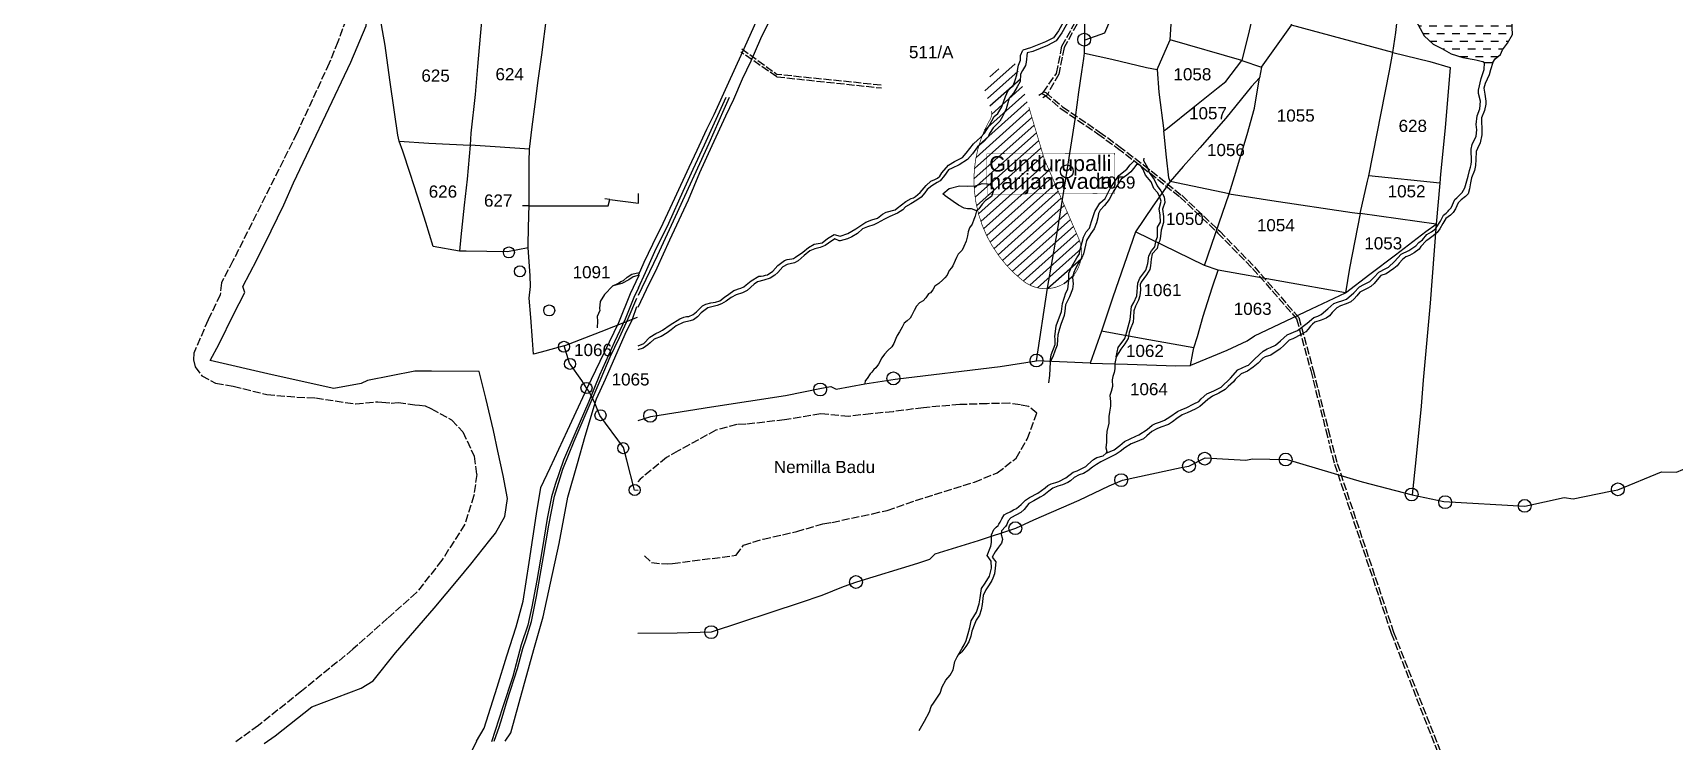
# Model space of a CAD drawing. Header units: inches. Extents: x 345243 to 353865, y 1570500 to 1582700.
# Drawn here: x 347186 to 349648, y 1575443 to 1576505 of the extents above; entities that cross this region are included whole.
import ezdxf

# ---------------------------------------------------------------- set-up
doc = ezdxf.new("R2010")
doc.units = ezdxf.units.IN
doc.header["$MEASUREMENT"] = 0
doc.linetypes.add('ACAD_ISO02W100', pattern=[15, 12, -3])
for name, color, linetype in [('CARTTRACK', 30, 'ACAD_ISO02W100'), ('PLATS', 6, 'Continuous'), ('PLOTNO', 7, 'Continuous'), ('STREAM', 4, 'Continuous'), ('Tank', 17, 'Continuous'), ('TEXT', 7, 'Continuous'), ('VILLAGE', 30, 'Continuous'), ('VILLAGE BOUNDRY', 7, 'Continuous')]:
    doc.layers.add(name, color=color, linetype=linetype)
doc.styles.add('ARIAL', font='arial.ttf')
doc.styles.get("Standard").update_dxf_attribs({"font": 'arial.ttf'})

msp = doc.modelspace()

# ---------------------------------------------------------------- hatches: boundary and pattern name
at = {"layer": 'STREAM', "extrusion": (-5.60022e-05, 4.64757e-06, 1)}
h = msp.add_hatch(dxfattribs=at)
h.set_pattern_fill('DASH', color=256, scale=92.5656864, angle=0.0805146889, style=0)
edge = h.paths.add_edge_path()
edge.add_line((349363.1, 1576460.7), (349375.8, 1576460.6))
edge.add_line((349375.8, 1576460.6), (349379.2, 1576466.3))
edge.add_line((349379.2, 1576466.3), (349387.2, 1576472.8))
edge.add_line((349387.2, 1576472.8), (349390, 1576480))
edge.add_line((349390, 1576480), (349397.8, 1576489.6))
edge.add_line((349397.8, 1576489.6), (349404.9, 1576503))
edge.add_line((349404.9, 1576503), (349404.5, 1576513.4))
edge.add_line((349404.5, 1576513.4), (349403.4, 1576539.2))
edge.add_line((349403.4, 1576539.2), (349394.3, 1576565.8))
edge.add_line((349394.3, 1576565.8), (349377.8, 1576582.4))
edge.add_line((349377.8, 1576582.4), (349367.3, 1576585.8))
edge.add_line((349367.3, 1576585.8), (349357, 1576592.7))
edge.add_line((349357, 1576592.7), (349322.8, 1576606.4))
edge.add_line((349322.8, 1576606.4), (349303.8, 1576610.4))
edge.add_line((349303.8, 1576610.4), (349292.7, 1576614.9))
edge.add_line((349292.7, 1576614.9), (349287.1, 1576617.1))
edge.add_line((349287.1, 1576617.1), (349281.7, 1576617.5))
edge.add_line((349281.7, 1576617.5), (349278.1, 1576615.8))
edge.add_line((349278.1, 1576615.8), (349256.3, 1576595.9))
edge.add_line((349256.3, 1576595.9), (349250.3, 1576572.7))
edge.add_line((349250.3, 1576572.7), (349255.7, 1576538.1))
edge.add_line((349255.7, 1576538.1), (349260.7, 1576522.7))
edge.add_line((349260.7, 1576522.7), (349272.6, 1576500.7))
edge.add_line((349272.6, 1576500.7), (349286, 1576488.5))
edge.add_line((349286, 1576488.5), (349299.1, 1576481.6))
edge.add_line((349299.1, 1576481.6), (349313.1, 1576473.6))
edge.add_line((349313.1, 1576473.6), (349330.4, 1576468.2))
edge.add_line((349330.4, 1576468.2), (349344.8, 1576465.9))
edge.add_line((349344.8, 1576465.9), (349347.4, 1576465.1))
edge.add_line((349347.4, 1576465.1), (349352.3, 1576464.4))
edge.add_line((349352.3, 1576464.4), (349358.1, 1576463))
edge.add_line((349358.1, 1576463), (349360.8, 1576462.1))
edge.add_line((349360.8, 1576462.1), (349362.9, 1576460.8))
edge.add_line((349362.9, 1576460.8), (349362.9, 1576460.5))
at = {"layer": 'VILLAGE', "extrusion": (5.72554e-05, 0.000105696, 1)}
h = msp.add_hatch(dxfattribs=at)
h.set_pattern_fill('ANSI31', color=1, scale=87.273479, angle=-3.2395, style=0)
h.set_pattern_definition([(41.7605029, (2880.485, -25461.457), (-7.26571805, 8.13754612), [])])
h.paths.add_polyline_path([(348671.6, 1576133.1, -0.232687), (348597.4, 1576285.9, -0.124618), (348619.7, 1576371.9, 0.190824), (348624, 1576388.3), (348613.8, 1576418.9, -0.327937), (348645, 1576455.3), (348660.5, 1576458.9), (348677.5, 1576400.8), (348703, 1576315.9), (348754.4, 1576197.3, -0.776812)])

# ---------------------------------------------------------------- linework, layer by layer
at = {"layer": 'CARTTRACK', "extrusion": (5.72554e-05, 0.000105696, 1)}
for p, q in [((349138.2, 1575860, -70.5), (349129.5, 1575893, -70.5)), ((349142.1, 1575861.1, -70.5), (349133.4, 1575894, -70.5)), ((349227.4, 1575606.1, -70.4), (349142, 1575861.3, -70.5)), ((349223.5, 1575604.8, -70.4), (349138.2, 1575860, -70.5)), ((349293.7, 1575426, -70.4), (349223.5, 1575604.8, -70.4)), ((349297.5, 1575427.5, -70.4), (349227.3, 1575606.3, -70.4))]:
    msp.add_line(p, q, dxfattribs=at)
at = {"layer": 'CARTTRACK', "extrusion": (-5.60022e-05, 4.64757e-06, 1), "elevation": -12.1}
for points in [[(346446.6, 1575857), (346508.7, 1575878.9), (346536.6, 1575886.8), (346561.5, 1575898.2), (346619.9, 1575918.7), (346639.9, 1575934.2), (346669, 1575967.5), (346692.8, 1575994.8), (346725.7, 1576031), (346736, 1576050.7), (346742.8, 1576061), (346771.3, 1576096.9), (346782.5, 1576116.3), (346794.6, 1576145.3), (346812.8, 1576197.6), (346836.6, 1576258.6), (346840.4, 1576269.3), (346851, 1576298.8), (346871.5, 1576330.5), (346921.8, 1576402.5), (346975.9, 1576471.3), (347006.7, 1576510.5), (347034.8, 1576547.3), (347067.5, 1576599.2), (347092.2, 1576650.2), (347101.6, 1576725.3), (347094.6, 1576756.3), (347091.5, 1576777.9), (347097.2, 1576786), (347105, 1576793.8), (347131.6, 1576813.3), (347184.2, 1576831.6), (347265, 1576847.9), (347325.9, 1576851.8), (347348.3, 1576855.4), (347372.2, 1576855.7), (347386.3, 1576855.9), (347395.1, 1576854.5), (347405.3, 1576851.7), (347423.2, 1576848.5), (347454.7, 1576837.6), (347482.5, 1576826.7), (347545, 1576793.9), (347604.2, 1576755.5), (347633.9, 1576713.1), (347644.7, 1576691.1), (347656.2, 1576639.6), (347665, 1576567.4), (347661, 1576539.2), (347643.6, 1576492), (347630.4, 1576459.6), (347582, 1576354.6), (347486.2, 1576163.3), (347468.8, 1576130.6), (347467, 1576112.6), (347449, 1576074.9), (347427.7, 1576025.2), (347427.1, 1576014.9), (347429.7, 1576004.7), (347439.5, 1575991.1), (347460, 1575979.9), (347486.7, 1575975.6), (347537.1, 1575963), (347581.9, 1575959.2), (347610, 1575957.9), (347670, 1575949), (347703.3, 1575952.3), (347709.6, 1575951.7), (347723.6, 1575950.3), (347733.8, 1575951.2), (347759.1, 1575947.4), (347766, 1575946.9), (347774.3, 1575946), (347783.2, 1575942), (347814.2, 1575925), (347830.8, 1575907.2), (347848.1, 1575870.6), (347851.8, 1575843), (347847.5, 1575811.7), (347833.9, 1575768.5), (347799.5, 1575714.6), (347761.5, 1575666.1), (347718.2, 1575627.6), (347666.2, 1575581.1), (347588.9, 1575518.1), (347524.3, 1575466.8), (347490.3, 1575442.2)], [(348103.2, 1575721.3), (348114.1, 1575711), (348137.2, 1575709), (348145.3, 1575709.9), (348241, 1575722), (348251.7, 1575737.1), (348281.3, 1575746.3), (348331.6, 1575757.6), (348370.7, 1575769.4), (348384.5, 1575771.3), (348445.3, 1575784.3), (348467.5, 1575789.3), (348524.2, 1575808.8), (348598.3, 1575831.8), (348632.1, 1575845.5), (348660.8, 1575867.7), (348677.4, 1575896.3), (348691.7, 1575934.9), (348679.9, 1575945.2), (348667.1, 1575947.4), (348650.6, 1575949.9), (348617.5, 1575949.3), (348576.4, 1575947.9), (348521.9, 1575943.3), (348476.1, 1575937.3), (348442.7, 1575934.2), (348409.7, 1575930.3), (348367.8, 1575933.9), (348313.6, 1575925.1), (348255.6, 1575918.4), (348242, 1575918.3), (348210.6, 1575909.6), (348153.7, 1575878.4), (348136.6, 1575868.6), (348096.9, 1575836), (348093.3, 1575832.4)]]:
    msp.add_lwpolyline(points, dxfattribs=at)
at = {"layer": 'CARTTRACK', "extrusion": (5.72554e-05, 0.000105696, 1), "elevation": 116.1}
for points in [[(348694.6, 1576411.6), (348701.4, 1576416), (348721.3, 1576444.5), (348729.4, 1576485.2), (348748.9, 1576520.2), (348769.2, 1576559.7), (348781.9, 1576698.6), (348777.8, 1576735), (348782.1, 1576780.6)], [(348785, 1576779.8), (348781.6, 1576734.9), (348786.4, 1576698.3), (348771.5, 1576558.9), (348752.1, 1576518.6), (348732.8, 1576483.3), (348724.6, 1576443.2), (348707.1, 1576411.8), (348700.7, 1576407.6)], [(348301.8, 1576439.4), (348248, 1576476.5)], [(348301.8, 1576439.4), (348248, 1576476.5)], [(348249.2, 1576481.4), (348302.5, 1576442.8)], [(348249.2, 1576481.4), (348302.5, 1576442.8)], [(348698.7, 1576414.3), (348703.4, 1576412.4), (348728.1, 1576391.4), (348783.4, 1576354), (348812.7, 1576332.4), (348849.4, 1576304.6), (348906.6, 1576259), (348963.4, 1576205.1), (349015.3, 1576152.2), (349081.3, 1576076.6), (349102.5, 1575998.9), (349125.1, 1575909.8), (349129.5, 1575893)], [(348698.7, 1576414.3), (348703.4, 1576412.4), (348728.1, 1576391.4), (348783.4, 1576354), (348812.7, 1576332.4), (348849.4, 1576304.6), (348906.6, 1576259), (348963.4, 1576205.1), (349015.3, 1576152.2), (349081.3, 1576076.6), (349102.5, 1575998.9), (349125.1, 1575909.8), (349129.5, 1575893)], [(348702.1, 1576417), (348705.3, 1576415.6), (348730.3, 1576394.4), (348785.5, 1576357), (348814.9, 1576335.4), (348851.7, 1576307.6), (348909, 1576261.8), (348966, 1576207.8), (349018, 1576154.7), (349084.7, 1576078.4), (349106.1, 1575999.8), (349128.7, 1575910.8), (349133.4, 1575893)], [(348702.1, 1576417), (348705.3, 1576415.6), (348730.3, 1576394.4), (348785.5, 1576357), (348814.9, 1576335.4), (348851.7, 1576307.6), (348909, 1576261.8), (348966, 1576207.8), (349018, 1576154.7), (349084.7, 1576078.4), (349106.1, 1575999.8), (349128.7, 1575910.8), (349133.4, 1575893)]]:
    msp.add_lwpolyline(points, dxfattribs=at)
at = {"layer": 'CARTTRACK', "extrusion": (-2.01796e-05, -5.6368e-05, 1)}
for points, elevation in [([(348301.8, 1576439.4), (348458.6, 1576422.7)], -166.4), ([(348301.8, 1576439.4), (348458.6, 1576422.7)], -166.4), ([(348458.4, 1576426.8), (348302.5, 1576442.8)], -95.5), ([(348458.4, 1576426.8), (348302.5, 1576442.8)], -95.5)]:
    msp.add_lwpolyline(points, dxfattribs=dict(at, elevation=elevation))
at = {"layer": 'PLATS', "color": 0, "extrusion": (-5.60022e-05, 4.64757e-06, 1)}
for points, elevation in [([(349533.1, 1578347.2), (349528.4, 1578342.2), (349516.7, 1578327.2), (349503.8, 1578310.8), (349488.5, 1578292.3), (349470.7, 1578269.5), (349434.3, 1578221.9), (349395.8, 1578162.5), (349357, 1578100), (349336.6, 1578070.4), (349320.5, 1578043.3), (349294.3, 1578003.2), (349255.9, 1577948.7), (349246.9, 1577936.3), (349222.2, 1577904), (349198.9, 1577872.4), (349163.3, 1577834.3), (349143.7, 1577805.6), (349119.6, 1577771.8), (349099.4, 1577741.6), (349078.6, 1577717.4), (349075.6, 1577707.4), (349061.3, 1577679.2), (349039.3, 1577653.1), (349016.3, 1577624.3), (348990.7, 1577591.9), (348971.5, 1577565.5), (348955.4, 1577544.9), (348937.4, 1577521.8), (348920.1, 1577499.4), (348912.3, 1577488.6), (348891.4, 1577456.9), (348869.4, 1577425.9), (348853.5, 1577403.2), (348842.7, 1577386.5), (348798.1, 1577321.1), (348783.4, 1577299.3), (348771.2, 1577285.1), (348750.1, 1577259.9), (348738.6, 1577246.9), (348719.7, 1577225.2), (348693.8, 1577195), (348681.5, 1577180.9), (348670.3, 1577165.5), (348653.8, 1577139.8), (348643.7, 1577124.3), (348632, 1577107.3), (348610.9, 1577085.2), (348585.5, 1577057.7), (348572, 1577020.5), (348569.7, 1577013.4), (348537.8, 1576972.1), (348512.8, 1576935.3), (348485.3, 1576895.2), (348464.8, 1576864.5), (348446.9, 1576822.6), (348428.9, 1576783), (348416, 1576752.9), (348409.5, 1576747.5), (348391.4, 1576706.5), (348377.4, 1576676.6), (348359.3, 1576657.9), (348329, 1576605.9), (348315.8, 1576578.6), (348301.6, 1576547.5), (348289.3, 1576520.8), (348277.4, 1576496.1), (348262.9, 1576462.9), (348249.9, 1576435.7), (348236.7, 1576405.4), (348225.1, 1576380.2), (348204.6, 1576335.7), (348185.9, 1576295.4), (348168.7, 1576254.4), (348154.8, 1576224.3), (348140.9, 1576194.3), (348121.9, 1576152.4), (348105.9, 1576119.8), (348093.4, 1576093.7)], -12.1), ([(348094.3, 1576142.2), (348103.1, 1576161.3), (348116.1, 1576188.4), (348131.2, 1576220), (348148.8, 1576257.4), (348170.2, 1576304), (348182.3, 1576329.4), (348197.1, 1576360.9), (348208.1, 1576382.9), (348229.9, 1576431.3), (348248.3, 1576472), (348272.9, 1576526.2), (348290.8, 1576566.7), (348306, 1576599), (348329.9, 1576637.7), (348347.5, 1576674), (348364.8, 1576708.8), (348382.7, 1576744.8), (348398.5, 1576777.6), (348411.5, 1576805.2), (348426.9, 1576828.9), (348437.7, 1576852.3), (348455.9, 1576891.2), (348472.9, 1576924.9), (348486.6, 1576955.3), (348498.7, 1576981.3), (348520.6, 1577018.6), (348561.1, 1577064.5), (348609.8, 1577124.2), (348635.4, 1577157.1), (348659.5, 1577188), (348692.7, 1577232.3), (348726.3, 1577274.5), (348752, 1577310.2), (348778.1, 1577344.8), (348804.5, 1577379.7), (348813.4, 1577392.3), (348827.4, 1577411.5), (348844.6, 1577435.9), (348863.9, 1577460.4), (348900.1, 1577508.6), (348916.1, 1577530), (348945.3, 1577568), (348969.1, 1577600.9), (348995.1, 1577635), (349018.3, 1577666.6), (349045.2, 1577701.9), (349063.2, 1577725.2), (349073.3, 1577745.2), (349092, 1577767.4), (349130.5, 1577823.1), (349140.4, 1577839.5), (349174.8, 1577886.1), (349196.9, 1577917.6), (349216.4, 1577944.3), (349234.5, 1577967.5), (349249.1, 1577987), (349262.3, 1578003.4), (349286.7, 1578036.1), (349294, 1578047.8), (349313.1, 1578074), (349331.6, 1578098.5), (349334.1, 1578103.8), (349353.9, 1578137.3), (349361, 1578150.5), (349375.7, 1578173.2), (349383.4, 1578187.3), (349399.1, 1578210.7), (349423.8, 1578248), (349447.4, 1578266.4), (349457.4, 1578276), (349471, 1578294.2), (349486.8, 1578316.5), (349503.2, 1578338.1), (349511.3, 1578348.7)], -12.1), ([(347532.8, 1575439.7), (347549.5, 1575451.5), (347604.5, 1575494.7), (347678.7, 1575522.6), (347696.5, 1575533.8), (347729.9, 1575575.6), (347788.2, 1575642.8), (347823.8, 1575685.9), (347842.9, 1575708.9), (347871.6, 1575744.9), (347879.9, 1575755.3), (347894.1, 1575780.1), (347898, 1575807.3), (347891.5, 1575841.4), (347883.5, 1575877.9), (347876.7, 1575909), (347865.2, 1575957.5), (347855.6, 1575997.6), (347784, 1575998.3), (347759.1, 1575998.2), (347688.2, 1575984), (347678.6, 1575979.5), (347637.5, 1575972.3), (347545.1, 1575992.4), (347452, 1576013.9), (347465.3, 1576039.1), (347487.2, 1576083), (347504, 1576116.2), (347501, 1576125.2), (347522, 1576164.9), (347543.3, 1576208.5), (347562.3, 1576247.5), (347577.2, 1576280.5), (347605.8, 1576341.3), (347625.7, 1576382.3), (347662.8, 1576461.5), (347685.8, 1576515.7), (347691.9, 1576568.4), (347696, 1576617.5), (347700.4, 1576663.7), (347687.6, 1576689.3), (347683.2, 1576694.1), (347663, 1576742.6), (347615.3, 1576773.3), (347621.1, 1576786), (347530.7, 1576819.2), (347510.9, 1576829), (347454.4, 1576851.5), (347382.3, 1576879.4), (347303.2, 1576865.8), (347221.9, 1576851.8), (347119, 1576819.9), (347114.1, 1576813), (347069.8, 1576800), (347063.7, 1576799.4)], -12.1), ([(349296.1, 1576279.7), (349290.5, 1576218.5), (349281.7, 1576100), (349271.4, 1575984.6), (349268.2, 1575945.8), (349260, 1575865.2), (349254.7, 1575812.8), (349302, 1575802.5), (349423.5, 1575795.7), (349482.8, 1575808.5), (349495.9, 1575806.9), (349552.3, 1575818.4), (349563.1, 1575820.3), (349628.6, 1575847.2), (349651.2, 1575846.5), (349698.6, 1575866.7), (349776.5, 1575906.1), (349854.5, 1575945.1), (349935.7, 1575986.1), (350019.8, 1575971.3), (350065.8, 1576056.9), (350121.1, 1576138.5), (350136.7, 1576160.2), (350199.4, 1576263), (350245.5, 1576337.6), (350256.8, 1576356), (350276.3, 1576374.1), (350307.7, 1576424.6), (350324.9, 1576454.8), (350339.1, 1576478.9), (350353.9, 1576507.6), (350385.4, 1576560), (350392.5, 1576571), (350417, 1576603.4), (350427.6, 1576671.7), (350441.1, 1576759.1)], -12.1), ([(347735.4, 1576343.1), (347733.3, 1576352.1), (347728.5, 1576386.4), (347721.7, 1576434.9), (347714.5, 1576486.1), (347706.4, 1576531.2), (347702, 1576555.8), (347766.2, 1576564.4), (347832, 1576569.7), (347863.2, 1576572.4), (347859.4, 1576597.4), (347849.8, 1576659.4), (347794, 1576663.3), (347792, 1576663.4), (347791.5, 1576687.8), (347733.3, 1576698.3), (347713.6, 1576677.4), (347700.4, 1576663.7), (347701.9, 1576660.9), (347733.9, 1576645.1), (347742.1, 1576610.1), (347743.1, 1576606.3), (347766.2, 1576564.4)], -12.1), ([(348093.8, 1575924.2), (348113, 1575930.2), (348204.1, 1575944.4), (348314.9, 1575961.8), (348368.7, 1575972.4), (348382.8, 1575975.2), (348390.9, 1575971.3), (348433.7, 1575979), (348479.2, 1575986), (348636.7, 1576005.3), (348691.5, 1576013.7), (348708, 1576122.5), (348722.7, 1576208.4), (348732.3, 1576267.7), (348737.1, 1576298.8), (348749.6, 1576378.6), (348754.9, 1576416.2), (348759.3, 1576446.9), (348762.4, 1576466.9), (348763.2, 1576474.8), (348764, 1576494.5), (348764.3, 1576545.6), (348764.6, 1576572.8), (348765.2, 1576597.1), (348765.3, 1576603.9), (348775.5, 1576611.7), (348792.9, 1576642.3), (348805.3, 1576632.7), (348804.2, 1576621), (348835.3, 1576607.8), (348845.4, 1576647.7), (348816.1, 1576655.1), (348792.9, 1576642.3)], -12.1), ([(348999.4, 1576464), (349028.5, 1576454), (349073.7, 1576516.7), (349072.7, 1576563.7), (349073.6, 1576602.7), (349018.4, 1576607.7), (348957.6, 1576623.1), (348901.6, 1576638.6)], -12.1), ([(348763.2, 1576474.8), (348804.3, 1576465.6), (348856.4, 1576453.4), (348872.2, 1576450.1), (348887.5, 1576485.7), (348891.5, 1576494.9), (348894.8, 1576541.9), (348896, 1576571.4), (348897.5, 1576592.3), (348869.7, 1576602.1), (348846.6, 1576605.3), (348835.3, 1576607.8)], -12.1), ([(348835.3, 1576607.8), (348828.2, 1576588.1), (348812.8, 1576550.3), (348793.2, 1576504.7), (348764, 1576494.5)], -12.1), ([(347930.7, 1576331), (347935.1, 1576364.6), (347939.4, 1576398.3), (347944, 1576433.7), (347949.6, 1576472.1), (347956.7, 1576531.1), (347960.3, 1576561.8), (347962.1, 1576576.7), (347933.8, 1576575.7), (347863.2, 1576572.4), (347857, 1576500.5), (347853.1, 1576454.6), (347849.5, 1576412.7), (347843, 1576354.7), (347841.7, 1576337)], -12.1), ([(348897.5, 1576592.3), (348942.8, 1576581), (349022.1, 1576560.9), (349010.1, 1576508.3), (348999.4, 1576464), (348891.5, 1576494.9)], -12.1), ([(349225.8, 1576475.7), (349230, 1576505.8), (349238.3, 1576577.5), (349250.7, 1576574.3)], -12.1), ([(349176.6, 1576234.2), (349187.9, 1576283.1), (349189.8, 1576290.8), (349220.7, 1576448.1), (349225.8, 1576475.7), (349073.7, 1576516.7)], -12.1), ([(349028.5, 1576454), (349025.5, 1576437.6), (349013.5, 1576424.6), (348975.2, 1576377.5), (348936.1, 1576332.9), (348911.4, 1576305), (348891.6, 1576282.5), (348865.9, 1576245.3), (348839.8, 1576206.8), (348805.8, 1576109), (348788.6, 1576057.8), (348771.6, 1576010.1), (348691.5, 1576013.7)], -12.1), ([(348872.2, 1576450.1), (348874.9, 1576416.4), (348882, 1576358.6), (348887.6, 1576362.6), (348926.3, 1576393.1), (348963.8, 1576423.5), (348975, 1576432.5), (348999.4, 1576464)], -12.1), ([(349225.8, 1576475.7), (349281.2, 1576462.1), (349311.8, 1576453.5), (349304, 1576363.1), (349297.3, 1576293.3), (349296.1, 1576279.7), (349189.8, 1576290.8)], -12.1), ([(348980.2, 1576264.1), (348988.2, 1576289.9), (349007.3, 1576353), (349018.2, 1576392.4), (349025.5, 1576437.6)], -12.1), ([(348943.4, 1576156.7), (348970.2, 1576235.1), (348980.2, 1576264.1), (348891.6, 1576282.5), (348889.8, 1576288), (348886.3, 1576318.7), (348882, 1576358.6)], -12.1), ([(347982.7, 1576035.8), (347948.4, 1576026.7), (347936.8, 1576023.6), (347935.4, 1576044.7), (347932.7, 1576078.3), (347930.6, 1576107.5), (347932.4, 1576124.8), (347931.7, 1576141.7), (347929.1, 1576183.2), (347897.9, 1576176.8), (347835.8, 1576177.8), (347825.8, 1576178.1), (347786.7, 1576185.2), (347775.5, 1576220.8), (347762.8, 1576260.2), (347751.9, 1576294.2), (347741.1, 1576327.9), (347735.4, 1576343.1), (347779.8, 1576340), (347841.7, 1576337), (347837.5, 1576286.1), (347833, 1576246.8), (347827.9, 1576199.6), (347825.8, 1576178.1)], -12.1), ([(347930.2, 1576245.7), (347930.4, 1576269.8), (347930.5, 1576312.2), (347930.7, 1576330.9), (347879.3, 1576334.3), (347841.7, 1576337)], -12.1), ([(347930.2, 1576245.7), (347974.4, 1576245.9), (348033.3, 1576245.7), (348048.8, 1576245.7), (348051.4, 1576255.3), (348043.7, 1576256.3)], -12.1), ([(348051.4, 1576255.3), (348094.2, 1576249.7), (348094.6, 1576264.3)], -12.1), ([(348980.2, 1576264.1), (349044, 1576253.9), (349164.9, 1576235.7), (349176.6, 1576234.2), (349160.9, 1576152.3), (349154.6, 1576115.6), (348963.5, 1576149.3)], -12.1), ([(347929.1, 1576183.2), (347928.9, 1576189.3), (347929.9, 1576232.3), (347930.2, 1576245.7), (347920.6, 1576245.9)], -12.1), ([(349154.6, 1576115.6), (349191.3, 1576143.5), (349229.8, 1576172.6), (349275.3, 1576207.4), (349290.5, 1576218.5), (349176.6, 1576234.2)], -12.1), ([(348927.2, 1576032.9), (348932.7, 1576050.1), (348941.4, 1576080.4), (348954.7, 1576123), (348963.5, 1576149.3), (348943.4, 1576156.7), (348839.8, 1576206.8)], -12.1), ([(348082.6, 1576114.5), (348095.6, 1576141.8)], -12.1), ([(347851.5, 1575443.6), (347863.1, 1575463), (347882.3, 1575524.3), (347897, 1575571.1), (347910.7, 1575614.9), (347921.6, 1575653.4), (347930.5, 1575711.1), (347941.6, 1575784.3), (347947.8, 1575823.5), (347961.8, 1575853.3), (347987.8, 1575908.9), (348004.3, 1575944.5), (348017.3, 1575972.6), (348036.7, 1576013.1), (348064.7, 1576070.8), (348082.6, 1576114.5)], -12.1), ([(348922.5, 1576007), (348977, 1576029.6), (349007.2, 1576043.7), (349018.2, 1576051.1), (349103.8, 1576091.4), (349154.6, 1576115.6)], -12.1), ([(347894.6, 1575443.2), (347902.8, 1575455.8), (347915.3, 1575501.3), (347937.6, 1575580.9), (347951.4, 1575629.9), (347962.5, 1575680.3), (347975.4, 1575739.9), (347988.6, 1575809.3), (348002.8, 1575859.8), (348014.4, 1575900.7), (348028.4, 1575946.9), (348031.4, 1575956.8), (348044.7, 1575986.2), (348074.6, 1576053.4), (348085.4, 1576076.1), (348092.1, 1576094.9)], -12.1), ([(348094, 1575819.1), (348088.3, 1575819.8), (348076.7, 1575864.8), (348071.7, 1575883.6), (348036.6, 1575931.4), (348028.6, 1575951.5), (348019.9, 1575967.9), (348017, 1575972.1), (348009.3, 1575984.1), (347991, 1576010.2), (347982.7, 1576035.8), (348038.4, 1576057.3), (348092.9, 1576079.2)], -12.1), ([(348771.6, 1576010.1), (348827.8, 1576008.7), (348900.3, 1576006.3), (348922.4, 1576006.5), (348925.9, 1576025.6), (348927.2, 1576032.9), (348851.4, 1576046.7), (348788.6, 1576057.8)], -12.1), ([(350023.8, 1575983.6), (350063.1, 1575978.5), (350151, 1575969.7), (350257.6, 1575957.2), (350263.2, 1575957.4), (350279.8, 1575964.3), (350341.7, 1575956.9), (350348.8, 1575957.5), (350393.1, 1575952.4), (350512, 1575925), (350616.4, 1575896.8), (350701.9, 1575855.5), (350759.2, 1575829.3), (350871.2, 1575784.4), (350895.4, 1575774.5), (350914.9, 1575761), (350927.3, 1575754.4), (350977.3, 1575717.9), (351019.2, 1575689.2), (351023.9, 1575674.4), (351021.3, 1575662.9), (351043.6, 1575598.6), (351065.9, 1575526.2), (351077.5, 1575486.5), (351093.2, 1575431.6), (351116.7, 1575348.3), (351123.6, 1575321), (351146.6, 1575217.3), (351128.8, 1575165.1), (351049.4, 1575175.1), (350931.3, 1575188.3), (350920.5, 1575200.5), (350903.6, 1575202.1), (350878.2, 1575200.7), (350732.9, 1575220.7), (350606.9, 1575238.1), (350384.8, 1575272.7), (350273.7, 1575285), (350252.1, 1575281.2), (350222.3, 1575285), (350061.8, 1575297.6), (349986.9, 1575304.3), (349927.9, 1575309.6), (349841.8, 1575310.5), (349694.5, 1575309.1), (349647.4, 1575308.8), (349621.4, 1575296.4), (349540.9, 1575297.3), (349491.7, 1575298.3), (349491.7, 1575298.3), (349457.2, 1575305.4), (349435.9, 1575308.4), (349336.8, 1575321.7), (349235.5, 1575314.2), (349217, 1575312.8), (349210.1, 1575256.7), (349210.2, 1575246.8), (349220.4, 1575194.8), (349227.6, 1575161.3), (349230.9, 1575148.2)], -6.5), ([(348093.2, 1575605.3), (348152.4, 1575605.7), (348203.7, 1575607.2), (348337.3, 1575651.4), (348369.7, 1575662.1), (348401.9, 1575675.1), (348422, 1575682.3), (348513.3, 1575710.1), (348531.3, 1575716), (348539.1, 1575724.2), (348604.2, 1575744.4), (348660.5, 1575762.8), (348687.3, 1575775.2), (348755.5, 1575804.8), (348800.5, 1575826.1), (348820, 1575834.6), (348908.1, 1575853.4), (348919.6, 1575855.8), (348944.1, 1575867.9), (349005, 1575864.7), (349015, 1575866.6), (349067, 1575865.5), (349179.9, 1575832.1), (349254.7, 1575812.8)], -12.1)]:
    msp.add_lwpolyline(points, dxfattribs=dict(at, elevation=elevation))
at = {"layer": 'PLATS', "color": 0, "extrusion": (-2.01796e-05, -5.6368e-05, 1), "elevation": -95.8}
msp.add_lwpolyline([(347851.5, 1575443.6), (347727.5, 1575191)], dxfattribs=at)
at = {"layer": 'PLATS', "color": 0, "extrusion": (-5.60022e-05, 4.64757e-06, 1)}
for centre, radius in [((348762.8, 1576495.1, -12.1), 9.64), ((348736.8, 1576297.5, -12.1), 9.64), ((347900, 1576176, -12.1), 8.27), ((347916.5, 1576147.8, -12.1), 8.27), ((347960.5, 1576089.1, -12.1), 8.27), ((347982.6, 1576034.6, -12.1), 8.27), ((347991.6, 1576009, -12.1), 8.27), ((348691.2, 1576014, -12.1), 9.64), ((348476.7, 1575987.2, -12.1), 9.64), ((348016.4, 1575972.9, -12.1), 8.27), ((348366.9, 1575970.6, -12.1), 9.64), ((348037.4, 1575932, -12.1), 8.27), ((348111.9, 1575931.2, -12.1), 9.64), ((348071.5, 1575882.6, -12.1), 8.27), ((348919.9, 1575856, -12.1), 9.64), ((348943.5, 1575866.8, -12.1), 9.64), ((349064.9, 1575865.6, -12.1), 9.64), ((348818.3, 1575834.7, -12.1), 9.64), ((348088.7, 1575819.9, -12.1), 8.27), ((349253.8, 1575813.2, -12.1), 9.64), ((349563.2, 1575820.8, -12.1), 9.64), ((349304.1, 1575801.6, -12.1), 9.64), ((349423.4, 1575796.1, -12.1), 9.64), ((348659.5, 1575762.6, -12.1), 9.64), ((348420.5, 1575681.9, -12.1), 9.64), ((348203.4, 1575606.8, -12.1), 9.64)]:
    msp.add_circle(centre, radius, dxfattribs=at)
at = {"layer": 'PLOTNO', "color": 1, "extrusion": (-5.60022e-05, 4.64757e-06, 1), "elevation": -12.1}
for points in [[(348230.6, 1576408.1), (348222.5, 1576390.4), (348199.8, 1576339.5), (348149.2, 1576229.4), (348122.2, 1576171.2), (348094.1, 1576111.5)], [(348094.2, 1576122.9), (348104.7, 1576145.9), (348119.1, 1576177.5), (348139.7, 1576219.7), (348161.6, 1576267.8), (348176.6, 1576300.7), (348193.3, 1576337.4), (348225.9, 1576408.9)], [(348094.2, 1576122.9), (348087.5, 1576108.4), (348074.4, 1576075.9), (348058.4, 1576041.9), (348035.8, 1575991.9), (348019.8, 1575952.8), (347998.7, 1575903.9), (347982, 1575864.4), (347969.3, 1575828.2), (347964, 1575809.6), (347957.6, 1575777), (347949.7, 1575730.8), (347941.8, 1575684.1), (347934.3, 1575644.6), (347928.3, 1575617.4), (347918.6, 1575587.6), (347905.7, 1575540.4), (347890.4, 1575493.2), (347874, 1575442.4)], [(347877.9, 1575443.4), (347880.7, 1575451.7), (347885.4, 1575464.4), (347890, 1575478.7), (347897.6, 1575504.2), (347912.8, 1575552.1), (347920.9, 1575582.2), (347926, 1575596.6), (347933.7, 1575622.8), (347941.5, 1575660.4), (347946.7, 1575691.8), (347951.7, 1575720), (347959.7, 1575767.2), (347968.2, 1575810.5), (347980.7, 1575851.3), (347998.1, 1575893.3), (348015.8, 1575935.1), (348038.5, 1575987.8), (348052, 1576019.3), (348065.9, 1576048.3), (348079, 1576077.2), (348092, 1576107.6)]]:
    msp.add_lwpolyline(points, dxfattribs=at)
at = {"layer": 'STREAM', "extrusion": (-2.01796e-05, -5.6368e-05, 1), "elevation": -95.8}
for points in [[(348705.7, 1576635.4), (348719.3, 1576623.6), (348733.9, 1576617.1), (348740.3, 1576614), (348745.6, 1576609), (348750.1, 1576604.8), (348753, 1576598.4), (348755.2, 1576592), (348755.4, 1576583.1), (348747.2, 1576553.2), (348739, 1576534.3), (348724.2, 1576508.4), (348716.9, 1576497.7), (348704.9, 1576491.7), (348682.3, 1576482.9), (348670.6, 1576479.5)], [(348716.3, 1576634.2), (348722.6, 1576628.7), (348736.4, 1576622.5), (348743.8, 1576619), (348749.7, 1576613.4), (348755, 1576608.3), (348758.6, 1576600.6), (348761.1, 1576593.1), (348761.4, 1576582.4), (348752.9, 1576551.2), (348744.4, 1576531.6), (348729.3, 1576505.3), (348720.9, 1576493.1), (348707.7, 1576486.4), (348685.7, 1576477.2), (348677.2, 1576475.3)]]:
    msp.add_lwpolyline(points, dxfattribs=at)
at = {"layer": 'STREAM', "extrusion": (-5.60022e-05, 4.64757e-06, 1), "elevation": -12.1}
for points in [[(349363.1, 1576460.7), (349375.8, 1576460.6), (349375.8, 1576460.6), (349379.2, 1576466.3), (349387.2, 1576472.8), (349390, 1576480), (349397.8, 1576489.6), (349404.9, 1576503), (349404.5, 1576513.4), (349403.4, 1576539.2), (349394.3, 1576565.8), (349377.8, 1576582.4), (349367.3, 1576585.8), (349357, 1576592.7), (349322.8, 1576606.4), (349303.8, 1576610.4), (349292.7, 1576614.9), (349287.1, 1576617.1), (349281.7, 1576617.5), (349278.1, 1576615.8), (349256.3, 1576595.9), (349250.3, 1576572.7), (349255.7, 1576538.1), (349260.7, 1576522.7), (349272.6, 1576500.7), (349286, 1576488.5), (349299.1, 1576481.6), (349313.1, 1576473.6), (349330.4, 1576468.2), (349344.8, 1576465.9), (349347.4, 1576465.1), (349352.3, 1576464.4), (349358.1, 1576463), (349360.8, 1576462.1), (349362.9, 1576460.8), (349362.9, 1576460.5)], [(348094, 1576036), (348102.4, 1576039.4), (348111.2, 1576048.9), (348120.4, 1576054.7), (348126.1, 1576057), (348130.6, 1576059.7), (348141.9, 1576067.6), (348156.2, 1576076.4), (348162.6, 1576079.1), (348166.5, 1576079.8), (348169.8, 1576080.1), (348176.4, 1576083), (348181.3, 1576086.8), (348190.6, 1576095.9), (348195.6, 1576098.6), (348202.7, 1576100.6), (348209.9, 1576101.7), (348216.3, 1576103.7), (348223.3, 1576108.8), (348229.7, 1576113.7), (348237.5, 1576118.9), (348240.3, 1576119.9), (348244.4, 1576121.3), (348248, 1576122.3), (348252.6, 1576124.7), (348255.8, 1576127.5), (348263.2, 1576133.4), (348274.9, 1576140.3), (348278.6, 1576140.5), (348281.8, 1576141.1), (348284.9, 1576142.2), (348287.7, 1576142.5), (348296.1, 1576148.2), (348303.5, 1576156.3), (348313.4, 1576164.1), (348317.3, 1576165.5), (348324.3, 1576166.7), (348326.8, 1576167.1), (348329.8, 1576168.8), (348340.6, 1576176.7), (348349.2, 1576183.4), (348357.9, 1576188.4), (348369.6, 1576190.6), (348377.7, 1576196.9), (348387.6, 1576203), (348396.8, 1576200.2), (348408.5, 1576204.3), (348420.4, 1576211.3), (348435.1, 1576221.6), (348444.3, 1576224.9), (348452.6, 1576227.5), (348460.1, 1576233.2), (348465.7, 1576236.4), (348479.2, 1576240), (348482.3, 1576242.2), (348495.3, 1576252.2), (348503.5, 1576256.7), (348506.9, 1576257.8), (348509.7, 1576260.1), (348517, 1576266.1), (348525.7, 1576276.4), (348532.8, 1576282.9), (348538.6, 1576285.3), (348542.8, 1576287.2), (348546.3, 1576290.4), (348549.4, 1576295.5), (348559.2, 1576306.7), (348568.3, 1576312.2), (348580.3, 1576318.3), (348586, 1576324.9), (348596.7, 1576338.7), (348602.8, 1576344.3), (348607.5, 1576348.2), (348613.2, 1576354.9), (348620.3, 1576366), (348628, 1576379.7), (348633.2, 1576384.5), (348639.4, 1576394.5), (348645, 1576409.7), (348649, 1576418.6), (348653.9, 1576423.6), (348656.4, 1576425.9), (348659.5, 1576434.1), (348661.9, 1576442.5), (348663.4, 1576451.9), (348664.5, 1576456.6), (348667.2, 1576464.3), (348667.3, 1576471.2), (348670.6, 1576479.5)], [(348677.2, 1576475.3), (348675.7, 1576461.5), (348674.6, 1576456.2), (348670.4, 1576448.6), (348667.4, 1576443.1), (348666.8, 1576432.2), (348662.5, 1576424.2), (348656.8, 1576414.8), (348650.1, 1576407.1), (348645.8, 1576391.5), (348643.4, 1576385.9), (348640.2, 1576379.8), (348636.4, 1576372.8), (348626.5, 1576363.1), (348620.8, 1576354.5), (348618.7, 1576349.4), (348612.4, 1576342.2), (348602.7, 1576334.3), (348595.1, 1576324.1), (348587.6, 1576315.3), (348575.2, 1576307.5), (348564.8, 1576302.5), (348559.5, 1576300), (348553.4, 1576291.2), (348546.8, 1576283.4), (348542.3, 1576280.7), (348534.4, 1576275.8), (348527.4, 1576270.4), (348523.6, 1576265.2), (348518.4, 1576258.9), (348512, 1576254.4), (348502.7, 1576248.9), (348494.7, 1576244.5), (348490.9, 1576240.1), (348482.9, 1576235.1), (348471.4, 1576229.7), (348463.3, 1576226), (348452.4, 1576219.7), (348447.3, 1576217.5), (348437.6, 1576214.6), (348430.1, 1576211.2), (348422.7, 1576204.6), (348414.4, 1576199.3), (348408, 1576196.4), (348397, 1576193.4), (348395.3, 1576193.3), (348388.6, 1576196.7), (348379.5, 1576189.8), (348374.2, 1576186.5), (348367, 1576183.5), (348358.7, 1576181.6), (348351.5, 1576178.7), (348342.6, 1576171.4), (348333.9, 1576163.6), (348328.2, 1576160.4), (348317.1, 1576158.2), (348311, 1576154.5), (348303.3, 1576145.9), (348298.9, 1576142.1), (348291.8, 1576137.4), (348282.2, 1576134.5), (348272.7, 1576131.8), (348268, 1576128.7), (348257.3, 1576118.8), (348250.5, 1576115.3), (348240.7, 1576112.5), (348233.3, 1576108.7), (348225.9, 1576103), (348218.8, 1576098.9), (348212.2, 1576096.5), (348198.6, 1576092.9), (348188.6, 1576085.4), (348183.1, 1576079.6), (348176.8, 1576075), (348171.9, 1576073.4), (348161.6, 1576071.1), (348150.9, 1576065.9), (348143.5, 1576059.8), (348137.4, 1576055.7), (348128.6, 1576050.1), (348118.1, 1576045.9), (348111.9, 1576040.7), (348108.2, 1576037.6), (348101.6, 1576032.5), (348093.4, 1576029.8)], [(348515.2, 1575459.6), (348523.3, 1575473.5), (348530.9, 1575487.2), (348533.2, 1575495.4), (348537.8, 1575502), (348547, 1575515.2), (348549.7, 1575524.9), (348555.5, 1575534.7), (348561.7, 1575542.4), (348566.2, 1575550.2), (348569, 1575562.9), (348572.4, 1575570), (348579.6, 1575583), (348583, 1575587.9), (348585.8, 1575594.4), (348588.8, 1575604.7), (348591.5, 1575613.7), (348593.5, 1575623.6), (348601.1, 1575637), (348605.2, 1575649.1), (348606.7, 1575658.2), (348609, 1575672), (348614.3, 1575680.3), (348620.7, 1575690.5), (348623.6, 1575702.8), (348623.1, 1575713), (348617.3, 1575721.9), (348622.6, 1575735.6), (348623.6, 1575741.3), (348623.7, 1575752.9), (348627.1, 1575760.5), (348630.9, 1575764.4), (348633.9, 1575766.5), (348635, 1575768.7), (348636.8, 1575771.9), (348639.5, 1575776.6), (348642.8, 1575782.6), (348646.1, 1575784.6), (348651.6, 1575787), (348657, 1575790), (348661.2, 1575792.2), (348668.2, 1575798.4), (348671.3, 1575801.1), (348674.7, 1575804.8), (348681, 1575808.8), (348693.3, 1575815), (348704.3, 1575823.3), (348708.1, 1575826.7), (348713.1, 1575829.3), (348720.2, 1575831.1), (348724.9, 1575832.7), (348735.5, 1575838.2), (348746.5, 1575846.7), (348752.4, 1575848.8), (348762.4, 1575853.5), (348765.1, 1575854.9), (348768.4, 1575858.2), (348776.9, 1575865.5), (348781.9, 1575868.7), (348791.2, 1575871.3), (348795.9, 1575874.9), (348807.7, 1575879.9), (348816.1, 1575886.8), (348823, 1575892.6), (348840, 1575900.4), (348844.7, 1575902.6), (348857, 1575910.5), (348864.8, 1575917), (348869.8, 1575919.5), (348875.5, 1575921.8), (348879.9, 1575923.1), (348883.4, 1575924.6), (348891, 1575929.7), (348902.5, 1575937.5), (348909, 1575940.8), (348915.9, 1575942.9), (348927.1, 1575949), (348934.9, 1575952.8), (348938.3, 1575956.7), (348946.8, 1575963.9), (348957.2, 1575968.8), (348968.2, 1575974), (348982.3, 1575987.7), (348993.3, 1576000.1), (349006.3, 1576005.9), (349009.1, 1576007.2), (349018.6, 1576016.4), (349031.4, 1576027.8), (349037.4, 1576031.5), (349042.2, 1576033.5), (349049.5, 1576036.9), (349057.3, 1576043.7), (349067.4, 1576052.6), (349082.8, 1576059.2), (349097.2, 1576070), (349107.1, 1576078.6), (349113, 1576080.4), (349118.1, 1576083), (349128.2, 1576091.3), (349137.4, 1576099.3), (349142.6, 1576101.3), (349150.8, 1576103.8), (349156.3, 1576106.2), (349167.2, 1576115.7), (349175.8, 1576124.6), (349182.1, 1576128.2), (349191.2, 1576132.3), (349197.1, 1576138.3), (349204.7, 1576146.6), (349215.4, 1576152.2), (349219.1, 1576153.9), (349228, 1576162.5), (349238, 1576173.3), (349249.9, 1576179.2), (349260, 1576185.8), (349264.7, 1576191), (349270.3, 1576195.1), (349276.8, 1576203.1), (349283.8, 1576207.1), (349289.7, 1576211.4), (349297.2, 1576222.7), (349301.8, 1576232.1), (349305.6, 1576235.1), (349308.4, 1576237.9), (349309.8, 1576239.4), (349313, 1576243.1), (349318.7, 1576255.6), (349321.7, 1576258), (349329.4, 1576265.7), (349333.5, 1576272.7), (349338.7, 1576290.3), (349340.5, 1576298.8), (349342.1, 1576303.7), (349342.9, 1576307.8), (349343.6, 1576312.6), (349343.2, 1576330.9), (349344.6, 1576338.1), (349350.5, 1576350.4), (349351.6, 1576359.9), (349350.4, 1576367.9), (349351.9, 1576380.8), (349355.9, 1576391.4), (349357.2, 1576403), (349354.3, 1576414.5), (349354.3, 1576419.3), (349358.2, 1576436.6), (349362.7, 1576450.1), (349362.9, 1576460.5)], [(349375.8, 1576460.6), (349372.1, 1576450), (349370.3, 1576442.2), (349364, 1576429.1), (349362.3, 1576422.4), (349363.8, 1576413.5), (349365, 1576402.6), (349365.1, 1576398.3), (349363, 1576388.7), (349358.8, 1576378.1), (349358.8, 1576372.8), (349359.2, 1576360.9), (349359.3, 1576352.5), (349356.4, 1576340.4), (349352.8, 1576331.8), (349350.5, 1576327.3), (349350, 1576315.2), (349349.6, 1576306.4), (349347.9, 1576298.8), (349343.4, 1576288.1), (349341.9, 1576280.2), (349340.8, 1576271.6), (349338.5, 1576263.8), (349334.6, 1576260), (349328.1, 1576254.7), (349323.5, 1576250.5), (349319.6, 1576241.5), (349316, 1576235.8), (349312.3, 1576231.8), (349305.3, 1576226.7), (349300.8, 1576219.2), (349296.2, 1576211.4), (349292.2, 1576206), (349286.1, 1576200.7), (349278.4, 1576194.8), (349275.7, 1576193.4), (349267.7, 1576185.1), (349265, 1576181.2), (349257.8, 1576175.6), (349250.8, 1576171.7), (349245, 1576169.7), (349240.2, 1576165.4), (349235.2, 1576160.2), (349232, 1576155.8), (349227.4, 1576151.9), (349220.9, 1576147.7), (349215.5, 1576144.1), (349207.7, 1576141.3), (349202, 1576134.8), (349197.6, 1576129.7), (349192.9, 1576124.8), (349187.1, 1576121.8), (349176.4, 1576116.3), (349171.6, 1576110.9), (349167.7, 1576106.3), (349162.9, 1576101.9), (349155.8, 1576099), (349147.2, 1576095.9), (349141.5, 1576092.8), (349134.6, 1576085.9), (349130.8, 1576081.2), (349125.9, 1576077.4), (349118.4, 1576074.5), (349108.7, 1576071.3), (349105, 1576068.4), (349102, 1576065.6), (349098.9, 1576061), (349095.1, 1576057.2), (349088.3, 1576053.1), (349075.5, 1576046.6), (349070.2, 1576044.5), (349062.7, 1576036.8), (349056.3, 1576031), (349047.9, 1576025.7), (349042.9, 1576022.1), (349034.3, 1576019.5), (349030.5, 1576017.3), (349023.5, 1576009.9), (349016.3, 1576003.9), (349007.6, 1575998.2), (348998.2, 1575994.3), (348989, 1575985.5), (348986.6, 1575982.2), (348978.8, 1575975.3), (348974.1, 1575970.7), (348964.7, 1575965.1), (348955.1, 1575960.6), (348948.1, 1575955.8), (348944.4, 1575951.9), (348936.3, 1575945.3), (348929.1, 1575941), (348917.4, 1575935.7), (348909.7, 1575932.4), (348901.8, 1575927.3), (348895.4, 1575922), (348889.2, 1575918.1), (348877.8, 1575913.9), (348871.5, 1575911.6), (348864.1, 1575907.8), (348856.7, 1575901), (348851.9, 1575896.7), (348839.6, 1575891.5), (348833.2, 1575889), (348823.5, 1575883.3), (348816.6, 1575877.8), (348810.9, 1575873.5), (348801.8, 1575869.1), (348787.6, 1575861.9), (348781.2, 1575858), (348775.2, 1575854), (348768.5, 1575848.6), (348761.8, 1575844.7), (348755.3, 1575842.6), (348748, 1575838.4), (348742.5, 1575833.6), (348738.2, 1575831), (348730.3, 1575827.8), (348723.1, 1575825.9), (348715.8, 1575822.8), (348709.7, 1575818.3), (348702.3, 1575812.3), (348696.8, 1575809.1), (348687.4, 1575803.8), (348679.6, 1575799.8), (348676.1, 1575795.1), (348673, 1575790.9), (348668, 1575786.3), (348661.2, 1575782.6), (348652.6, 1575778.2), (348648.7, 1575773.7), (348646.6, 1575768), (348644.9, 1575765.2), (348638.9, 1575758.5), (348638.2, 1575753.4), (348639.6, 1575748.4), (348640.3, 1575745.7), (348638.6, 1575740.4), (348634.4, 1575734.1), (348629.1, 1575727.1), (348624.6, 1575719.2), (348630.5, 1575712.1), (348629.2, 1575702.6), (348628.5, 1575694.2), (348625.8, 1575687.9), (348624.4, 1575684.4), (348620.4, 1575677.5), (348615.3, 1575670.4), (348611.2, 1575661.9), (348609.6, 1575648.1), (348608.3, 1575640.2), (348605.8, 1575632.5), (348600.9, 1575624.7), (348598.6, 1575619.6), (348594.5, 1575608.4), (348593, 1575600.7), (348590, 1575592.2), (348585.5, 1575585.2), (348579.1, 1575577.5), (348573.3, 1575571.7)], [(348810.9, 1576019.5), (348813.9, 1576033.6), (348823.8, 1576046.8), (348826.7, 1576056.8), (348828.9, 1576064.5), (348831.6, 1576075.4), (348833.6, 1576094.9), (348837.3, 1576100.9), (348841.6, 1576110.8), (348843.1, 1576130.1), (348846, 1576137.5), (348855, 1576149.7), (348858.1, 1576159.5), (348859.7, 1576170.8), (348863.8, 1576178.6), (348868.6, 1576184.4), (348870.9, 1576194.5), (348872.5, 1576199.2), (348872.8, 1576213.9), (348877, 1576221.4), (348876.8, 1576231.9), (348875.2, 1576241.6), (348878.1, 1576252.9), (348875.4, 1576261.6), (348872.5, 1576266), (348867.2, 1576271.9), (348863.2, 1576282.1), (348854.7, 1576291.7), (348851.4, 1576300.6), (348847.6, 1576305.9), (348844.6, 1576307.9), (348841.4, 1576307.8), (348838.5, 1576304.4), (348832.9, 1576296.9), (348826.6, 1576292.1), (348818, 1576285.8), (348807.7, 1576269.6), (348805.4, 1576264.8), (348800.5, 1576255.5), (348793.2, 1576246.4), (348786.9, 1576239.5), (348784.5, 1576234.3), (348783.1, 1576228.1), (348781.5, 1576220.4), (348778, 1576211.5), (348772.8, 1576204.2), (348766.2, 1576193.9), (348764.9, 1576187.1), (348761.8, 1576173.8), (348759.5, 1576168), (348755, 1576161.1), (348749.6, 1576152.2), (348747.4, 1576146.2), (348745.4, 1576138.3), (348746.3, 1576129), (348745.4, 1576120.8), (348741, 1576109.4), (348737.7, 1576103.3), (348734.8, 1576097.7), (348733.6, 1576088.1), (348732.6, 1576081.4), (348727.9, 1576067.9), (348725.7, 1576061.7), (348723.5, 1576052.6), (348722.6, 1576045.4), (348722.1, 1576037.2), (348719.2, 1576029.6), (348715.8, 1576019.4), (348711.7, 1576011.9), (348710.7, 1575991.4), (348709.4, 1575980.4)], [(348711.7, 1576011.9), (348713.4, 1576022.5), (348719.2, 1576038.1), (348719.3, 1576046.5), (348718.8, 1576049.7), (348720.6, 1576065.9), (348729, 1576087.5), (348730.4, 1576099.3), (348735.2, 1576115.3), (348738.4, 1576120.9), (348739.9, 1576134.3), (348739.9, 1576144.8), (348744.2, 1576154.9), (348751.9, 1576168.1), (348756, 1576174.1), (348756.2, 1576178.6), (348761.8, 1576199), (348765.8, 1576207), (348770.7, 1576212.6), (348773.7, 1576222.2), (348778.7, 1576237.4), (348786.4, 1576250), (348794.5, 1576257.1), (348801.8, 1576271.8), (348814.6, 1576291.2), (348826.9, 1576301.1), (348831.9, 1576307.6), (348838, 1576314)], [(348852.3, 1576317.4), (348852.3, 1576317.4), (348851.7, 1576313.8), (348857.5, 1576303.5), (348860.2, 1576295.8), (348867.8, 1576285.6), (348872.2, 1576276.1), (348877.9, 1576268.4), (348882.6, 1576259.6), (348883.7, 1576251.1), (348880, 1576241.1), (348881.8, 1576229.7), (348881.8, 1576220.8), (348878.1, 1576209.2), (348877.1, 1576200.2), (348876.3, 1576194), (348873.5, 1576188.8), (348872.3, 1576182), (348864.9, 1576173.8), (348863.2, 1576165.9), (348862, 1576156.1), (348861.2, 1576150.4), (348856.4, 1576142.6), (348848.1, 1576131.7), (348846.9, 1576128.2), (348847.1, 1576120.2), (348846.1, 1576111.1), (348844.4, 1576104.5), (348839.9, 1576095.3), (348837, 1576088.7), (348836.8, 1576078.4), (348836.2, 1576071.5), (348831.7, 1576060.6), (348830.3, 1576056.1), (348828.9, 1576047.1), (348823.7, 1576039.2), (348817.5, 1576030.9), (348810.9, 1576019.5), (348808.8, 1576009.8), (348808.8, 1576001.8), (348807.9, 1575996.1), (348805.7, 1575990), (348804.9, 1575984.9), (348805.4, 1575975), (348803.3, 1575967.5), (348801.5, 1575961.4), (348802.4, 1575952.8), (348802.4, 1575945.6), (348800.6, 1575936.4), (348799.9, 1575930.3), (348799.7, 1575920.1), (348796.8, 1575907.5), (348796.2, 1575900.1), (348796.4, 1575891.5), (348795.3, 1575883.1), (348796.8, 1575877.7), (348795.9, 1575874.9)], [(348601.2, 1576238.5), (348599.2, 1576230.4), (348597.2, 1576225.4), (348594.8, 1576218.4), (348590.9, 1576213.1), (348588.7, 1576206.9), (348587.6, 1576200.9), (348585.9, 1576192.9), (348582.2, 1576184.9), (348579.8, 1576179.7), (348573.8, 1576173.4), (348571.2, 1576168.3), (348569.3, 1576164), (348565.9, 1576156.1), (348563.7, 1576152.8), (348560.4, 1576148.8), (348557.1, 1576142.2), (348553.7, 1576137.9), (348550.9, 1576135), (348544.6, 1576129.7), (348538.6, 1576125.3), (348535.8, 1576119.9), (348532.4, 1576115.7), (348529.2, 1576114), (348525.2, 1576107.8), (348521.1, 1576103.7), (348516, 1576100.3), (348511.1, 1576095.7), (348508, 1576089.1), (348503.9, 1576081), (348501.7, 1576077.7), (348497.2, 1576073.6), (348493, 1576069.8), (348489.8, 1576064.2), (348485.6, 1576056.8), (348482.4, 1576051.7), (348480.2, 1576047), (348477.1, 1576039.6), (348474.3, 1576034.4), (348468.3, 1576028.8), (348463.3, 1576023.7), (348459.5, 1576017.8), (348454.3, 1576008.5), (348450.3, 1576003.1), (348447.2, 1576000.4), (348444.1, 1575996.4), (348441.7, 1575993.9), (348437.1, 1575987), (348434.3, 1575983.4), (348433.7, 1575979.8)], [(348095.6, 1576141.8), (348086.5, 1576139.7), (348080, 1576135.2), (348069.5, 1576129.7), (348055.7, 1576125.9), (348043.2, 1576113.1), (348037.1, 1576102.6), (348035.7, 1576092), (348036.3, 1576088.8), (348032.3, 1576079.9), (348033, 1576072.8), (348032.2, 1576062.8)], [(348055.7, 1576125.9), (348064.3, 1576130.2), (348067.9, 1576132.4), (348071.9, 1576134.1), (348077.3, 1576139.2), (348084.2, 1576143.6), (348095.2, 1576145.9)]]:
    msp.add_lwpolyline(points, dxfattribs=at)
at = {"layer": 'Tank', "extrusion": (-5.60022e-05, 4.64757e-06, 1), "elevation": -12.1}
msp.add_lwpolyline([(348550.7, 1576263.7), (348560.5, 1576271.8), (348575.8, 1576275.7), (348587.2, 1576275.6), (348599.6, 1576276.1), (348607.5, 1576278.4), (348610, 1576279.3), (348617.9, 1576279), (348620.5, 1576278.3), (348622.2, 1576277.2), (348627.2, 1576270.4), (348623.8, 1576260.1), (348621.1, 1576258.2), (348618.9, 1576256.2), (348614.9, 1576253.7), (348610, 1576248.6), (348604.6, 1576241.5), (348603.9, 1576240.3), (348601.2, 1576238.5), (348601.2, 1576238.5), (348597.7, 1576240), (348594, 1576241.3), (348587.7, 1576241.3), (348582.9, 1576242.5), (348574.5, 1576247.1), (348566.5, 1576252.6), (348554.4, 1576260.8), (348550.7, 1576263.7)], dxfattribs=at)
at = {"layer": 'TEXT', "ltscale": 5, "extrusion": (-2.01796e-05, -5.6368e-05, 1), "const_width": 0.532, "elevation": -95.5}
msp.add_lwpolyline([(348616.8, 1576324), (348808.5, 1576325), (348808.8, 1576264.3), (348617.1, 1576263.4)], close=True, dxfattribs=at)
at = {"layer": 'VILLAGE', "color": 1, "extrusion": (5.72554e-05, 0.000105696, 1), "const_width": 1.02, "elevation": 116.1}
msp.add_lwpolyline([(348679.8, 1576393.9), (348703, 1576315.9), (348754.4, 1576197.3, -0.776812), (348671.6, 1576133.1, -0.232687), (348597.4, 1576285.9, -0.124618), (348619.7, 1576371.9, 0.190824), (348624, 1576388.3)], format="xyb", dxfattribs=at)
at = {"layer": 'VILLAGE BOUNDRY', "lineweight": -3, "extrusion": (-2.01796e-05, -5.6368e-05, 1), "const_width": 3.55, "elevation": -96.1}
msp.add_lwpolyline([(349182.3, 1582276), (349100.6, 1582187.6), (349120.3, 1582033.7), (349144.3, 1581845.1), (349178.7, 1581694), (349195.6, 1581676.5), (349214.7, 1581557.2), (349257.1, 1581438.8), (349268.1, 1581341.6), (349286.5, 1581311), (349289.9, 1581186.7), (349217.6, 1580959.8), (349225.5, 1580830.1), (349200.5, 1580826.6), (349131.4, 1580707.2), (349102.7, 1580651.7), (349028.9, 1580552.7), (348927, 1580425), (348894.8, 1580376.6), (348827.3, 1580279.2), (348721.5, 1580116), (348679.4, 1580052.3), (348659.8, 1580041.4), (348622.1, 1580024.4), (348583.1, 1579991.6), (348546.8, 1579989.3), (348417, 1580002.3), (348288.6, 1580014.7), (348188.8, 1580023.7), (348143.6, 1580027.8), (348097, 1580044.1), (348021.7, 1580069.9), (347905.6, 1580113.8), (347828.8, 1580143.4), (347721, 1580182.2), (347674.1, 1580182.2), (347560.7, 1580182.8), (347477, 1580172.8), (347530.6, 1580071), (347528.6, 1580014.6), (347524.4, 1579881.3), (347522.5, 1579835.1), (347520, 1579800.8), (347512.1, 1579765.5), (347474.6, 1579467.8), (347505.5, 1579213.9), (347533.3, 1579146), (347559.8, 1579075.3), (347579.3, 1579029), (347602.1, 1578992.6), (347613.9, 1578964.7), (347627.7, 1578929.3), (347640.2, 1578891), (347668.3, 1578806.4), (347727.9, 1578618.8), (347756.3, 1578527.9), (347767.7, 1578493.6), (347766, 1578438.5), (347768.5, 1578406.8), (347775.8, 1578333.6), (347782.6, 1578265.9), (347783.1, 1578244.7), (347782.6, 1578119.7), (347782.7, 1578038.9), (347762.8, 1578003.4), (347714.8, 1577912.1), (347684.8, 1577856.9), (347652.6, 1577803.1), (347642.2, 1577782.4), (347614.2, 1577737.6), (347562.8, 1577655.4), (347490.2, 1577480.5), (347473.9, 1577473.1), (347331.5, 1577404.3), (347328.7, 1577403), (347192.2, 1577337.1), (347148.5, 1577210), (347123, 1577134.1), (347113.4, 1577117.7), (347078.5, 1577015.4), (347073.3, 1576924.2), (347063.7, 1576799.4), (347081.7, 1576710.9), (347071.5, 1576632.6), (347036, 1576586.7), (346966.7, 1576491), (346935.4, 1576448.2), (346927.1, 1576439.9), (346856.2, 1576366.4), (346809.8, 1576292.2), (346781.1, 1576204.4), (346766.1, 1576144.2), (346761.5, 1576118), (346714.5, 1576066.8), (346656.7, 1576001.7), (346608.5, 1575933.4), (346552.3, 1575925.3), (346547.6, 1575917.6), (346518.7, 1575913.2), (346432, 1575878.7), (346338.3, 1575868.2), (346432, 1575878.7), (346465.3, 1575829.3), (346498.7, 1575780), (346540.2, 1575722.1), (346561, 1575700.1), (346515.7, 1575657.1), (346470.9, 1575621.9), (346461.4, 1575617), (346369.1, 1575547), (346275.8, 1575471.5), (345977.5, 1575220.1), (345927.9, 1575038.6), (345897.7, 1574924.1), (345874.3, 1574837.2), (345830.6, 1574793.5), (345743.8, 1574703.6), (345666.5, 1574623.7), (345605.6, 1574557.7), (345542.6, 1574491.8), (345530, 1574482.5), (345445.7, 1574416.3), (345353.8, 1574346.1), (345266.3, 1574284), (345488.2, 1574190.3), (345603.6, 1574137.6), (345676.1, 1574134), (345789.8, 1574140.6), (345903.6, 1574181.6), (346033.3, 1574161.5), (346177.8, 1574077), (346248.6, 1574040.5), (346443, 1573938.7), (346565, 1573870.7), (346742.7, 1573765.9), (347132, 1573572.2), (347309.5, 1573471.5), (347410, 1573417), (347498.8, 1573368.1), (347503.1, 1573278.6), (347477.4, 1573122.1), (347533.2, 1572801), (347558.1, 1572540), (347711.6, 1572426.8), (347764.8, 1572084), (347815.9, 1571935.7), (347858.2, 1571868.8), (347942.1, 1571665.9), (347969.9, 1571556.9), (348142.4, 1571529.6), (348245.3, 1571499.6), (348596.6, 1571562), (348740.8, 1571609.3), (349055.7, 1571744), (349179.6, 1571797.7), (349383.7, 1571829.4), (349841.4, 1571793.8), (349856.6, 1571797), (350065, 1571785.4), (350233.4, 1571890.2), (350232.6, 1571893.2), (350395.5, 1571994), (350452.3, 1572034.8), (350574.9, 1572134.2), (350633.9, 1572181.8), (350641.4, 1572196.2), (350758.8, 1572291), (350980.4, 1572448.2), (351220.7, 1572513.9)], dxfattribs=at)

# ---------------------------------------------------------------- texts
at = {"layer": 'PLOTNO', "color": 0, "extrusion": (-5.60022e-05, 4.64757e-06, 1)}
for s, height, p in [('511/A', 18.27, (348500, 1576467.2, -12.1)), ('624', 18.27, (347879.9, 1576434.1, -12.1)), ('1058', 18.27, (348896.7, 1576434, -12.1)), ('625', 18.27, (347768.8, 1576432, -12.1)), ('1057', 18.27, (348920.1, 1576375.6, -12.1)), ('1055', 18.27, (349051.7, 1576372.1, -77.2)), ('628', 18.27, (349234.3, 1576356.7, -12.1)), ('1056', 18.27, (348947, 1576320.5, -12.1)), ('1059', 18.27, (348782.8, 1576271.7, -12.1)), ('626', 18.27, (347779.8, 1576258.2, -12.1)), ('627', 18.27, (347862.7, 1576244.7, -12.1)), ('1052', 18.27, (349217.9, 1576258.6, -12.1)), ('1050', 18.27, (348885.3, 1576217.2, -12.1)), ('1054', 18.27, (349021.8, 1576207.7, 40.1)), ('1053', 18.27, (349182.9, 1576180.6, -12.1)), ('1091', 18.27, (347995.6, 1576137.3, -12.1)), ('1061', 18.27, (348851.8, 1576110.5, -3.9)), ('1063', 18.27, (348987.1, 1576082.4, -12.1)), ('1066', 18.27, (347997.8, 1576020.7, -12.1)), ('1062', 18.27, (348825.5, 1576019.3, -12.1)), ('1065', 18.27, (348054.1, 1575976.6, -12.1)), ('1064', 18.27, (348831.5, 1575962, -12.1)), ('Nemilla Badu', 18.271, (348297.4, 1575845.3, -12.1))]:
    msp.add_text(s, height=height, rotation=0.0164, dxfattribs=at).set_placement(p)
at = {"layer": 'TEXT', "ltscale": 5, "extrusion": (-6.40015e-05, 0.000117818, 1), "style": 'ARIAL'}
for s, p in [('Gundurupalli', (348620.4, 1576297.3, 421.3)), ('harijanavada', (348620.4, 1576270.6, 421.3))]:
    msp.add_text(s, height=23.141, rotation=0.291, dxfattribs=at).set_placement(p)

doc.saveas('drawing.dxf')
